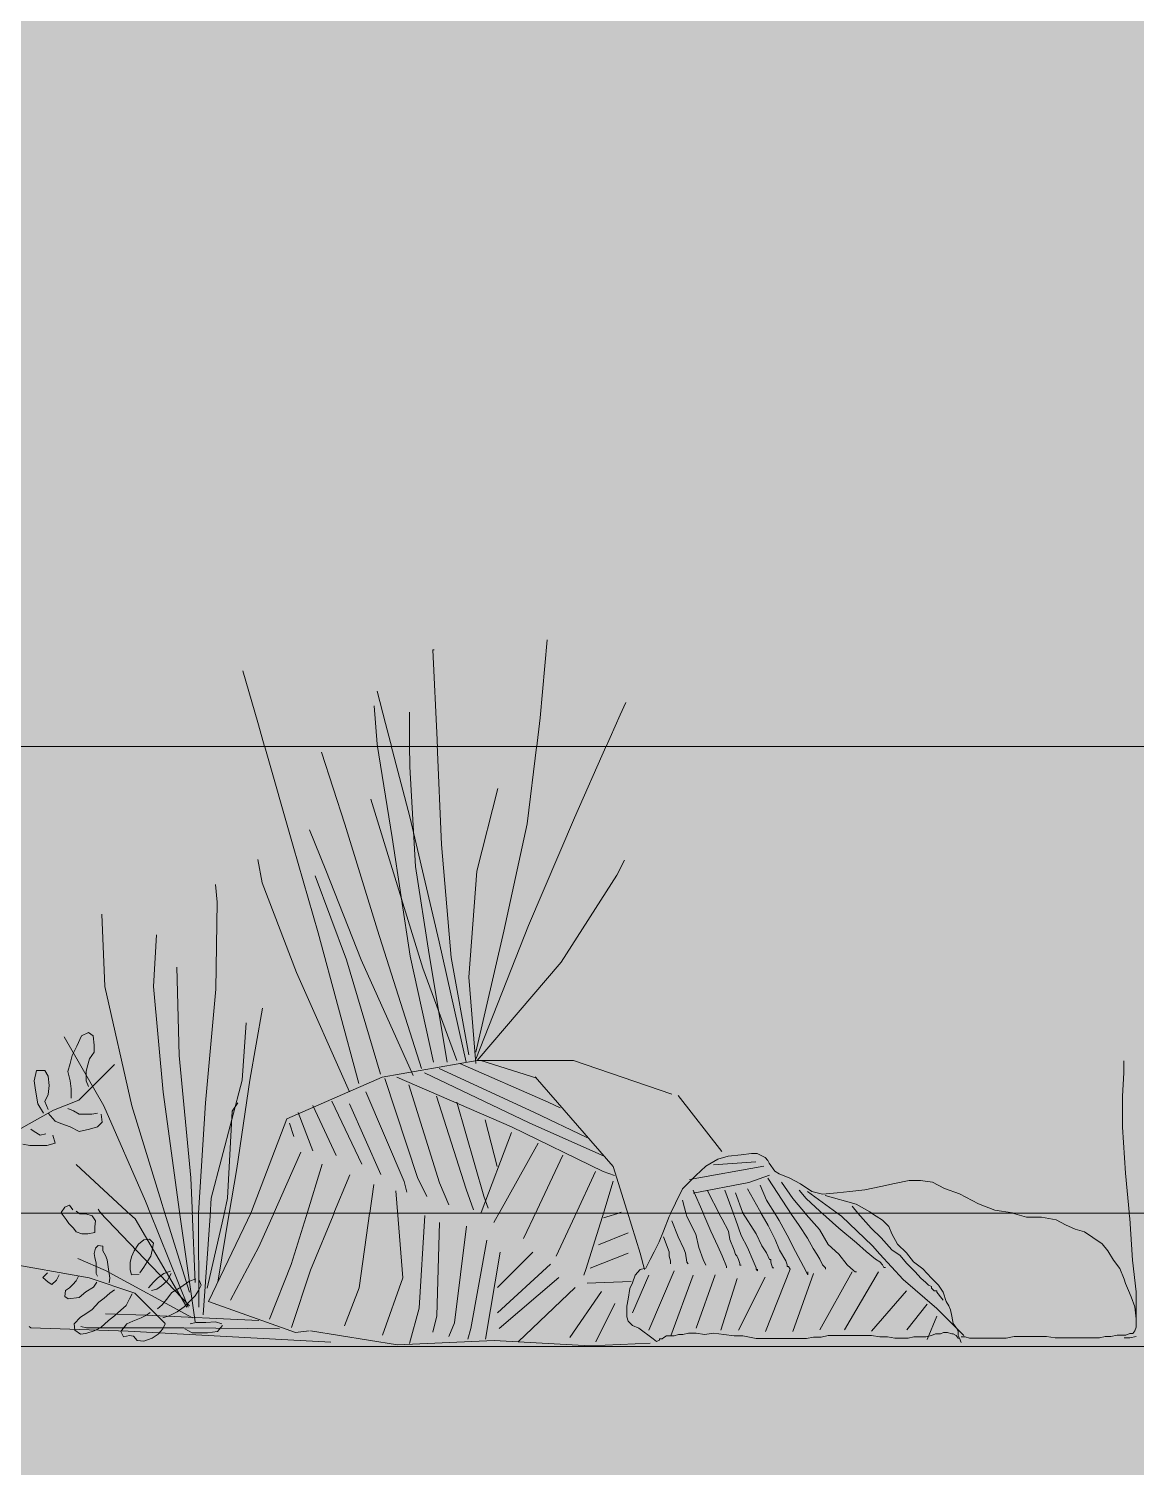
# Model space of a CAD drawing. Header units: centimetres. Extents: x -4381 to 5639, y -3920 to 4826.
# Drawn here: x 119.4 to 121.061, y 10.437 to 12.594 of the extents above; entities that cross this region are included whole.
import ezdxf
from ezdxf.xclip import XClip

# ---------------------------------------------------------------- set-up
doc = ezdxf.new("R2010")
doc.units = ezdxf.units.CM
doc.header["$MEASUREMENT"] = 0
doc.header["$XCLIPFRAME"] = 0
doc.set_wipeout_variables(frame=1)
doc.linetypes.add('Wipeout_Contour', pattern=[100, 0, -100])
for name, color, linetype, lineweight, true_color in [('00-TREES_Pen_No__181', 7, 'Continuous', 5, 0xddeaa8), ('0_Pen_No__184', 7, 'Continuous', 5, 0xc5d295), ('Structural - Bearing_Pen_No__102', 7, 'Continuous', 5, 0xcccccc), ('Structural - Bearing_Pen_No__112', 7, 'Continuous', 5, 0xd5aaaa)]:
    doc.layers.add(name, color=color, linetype=linetype, lineweight=lineweight, true_color=true_color)
for name, color, linetype, lineweight in [('0_Pen_No__1', 7, 'Continuous', 5), ('0_Pen_No__7', 7, 'Continuous', 5), ('Dalles_Pen_No__1', 7, 'Continuous', 5), ('Structural - Bearing_Pen_No__1', 7, 'Continuous', 5)]:
    doc.layers.add(name, color=color, linetype=linetype, lineweight=lineweight)
for name, color, linetype in [('Dalles', 7, 'Continuous'), ('Drawing & Figure', 7, 'Continuous'), ('Structural - Bearing', 7, 'Continuous')]:
    doc.layers.add(name, color=color, linetype=linetype)

# ---------------------------------------------------------------- blocks, each defined once
blk = doc.blocks.new('Drawing_11_11', base_point=(474.0779, 10.6179))
at = {"color": 254, "linetype": 'Wipeout_Contour', "lineweight": 0, "ltscale": 485.312076}
blk.add_wipeout([(117.6905, 11.5179), (123.6405, 11.5179), (123.6405, 13.7179), (117.6905, 13.7179)], dxfattribs=at).dxf.layer = 'Structural - Bearing'
at = {"color": 254, "linetype": 'Wipeout_Contour', "lineweight": 0, "ltscale": 493.826458}
blk.add_wipeout([(117.9905, 10.6179), (127.9905, 10.6179), (127.9905, 10.8179), (117.9905, 10.8179)], dxfattribs=at).dxf.layer = 'Structural - Bearing'
at = {"layer": 'Dalles', "linetype": 'Continuous', "lineweight": 0, "ltscale": 10, "true_color": 0x000000}
blk.add_hatch(color=18, dxfattribs=at).paths.add_polyline_path([(128.2905, 10.6179), (117.6905, 10.6179), (117.6905, 10.3179), (128.2905, 10.3179)])
at = {"layer": 'Structural - Bearing_Pen_No__102', "linetype": 'Continuous', "ltscale": 10}
blk.add_hatch(color=256, dxfattribs=at).paths.add_polyline_path([(117.9905, 10.6179), (127.9905, 10.6179), (127.9905, 10.8179), (117.9905, 10.8179)])
at = {"layer": 'Structural - Bearing_Pen_No__112', "linetype": 'Continuous', "ltscale": 10}
blk.add_hatch(color=256, dxfattribs=at).paths.add_polyline_path([(117.6905, 11.5179), (123.6405, 11.5179), (123.6405, 13.7179), (117.6905, 13.7179)])
at = {"layer": '0_Pen_No__1', "linetype": 'Continuous', "ltscale": 10}
for p, q in [((119.4997, 10.8066), (119.4987, 10.7974)), ((119.4669, 10.7953), (119.4598, 10.8025)), ((119.471, 10.7902), (119.4669, 10.7953)), ((119.4792, 10.7871), (119.471, 10.7902)), ((119.4884, 10.7871), (119.4792, 10.7871)), ((119.4987, 10.7892), (119.4884, 10.7871)), ((119.4987, 10.7974), (119.4987, 10.7892)), ((119.4997, 10.7656), (119.4976, 10.7574)), ((119.5038, 10.7697), (119.4997, 10.7656)), ((119.5109, 10.7687), (119.5038, 10.7697)), ((119.5109, 10.7615), (119.5109, 10.7687)), ((119.5642, 10.7717), (119.558, 10.7615)), ((119.5724, 10.7779), (119.5642, 10.7717)), ((119.5806, 10.7789), (119.5724, 10.7779)), ((119.5867, 10.7728), (119.5806, 10.7789)), ((119.5826, 10.7533), (119.5846, 10.7625)), ((119.5846, 10.7625), (119.5867, 10.7728)), ((119.4902, 10.7211), (119.3609, 10.7439)), ((119.4976, 10.7574), (119.4987, 10.7513)), ((119.4987, 10.7513), (119.5007, 10.7431)), ((119.5007, 10.7431), (119.5007, 10.7349)), ((119.515, 10.7543), (119.5109, 10.7615)), ((119.5171, 10.7482), (119.515, 10.7543)), ((119.5181, 10.741), (119.5171, 10.7482)), ((119.5191, 10.7338), (119.5181, 10.741)), ((119.5539, 10.7523), (119.5519, 10.7441)), ((119.5519, 10.7441), (119.5519, 10.7328)), ((119.558, 10.7615), (119.5539, 10.7523)), ((119.5724, 10.7369), (119.5775, 10.7451)), ((119.5775, 10.7451), (119.5826, 10.7533)), ((119.4209, 10.7215), (119.428, 10.7287)), ((119.429, 10.7144), (119.4209, 10.7215)), ((119.4454, 10.7256), (119.4413, 10.7174)), ((119.471, 10.7164), (119.4741, 10.7236)), ((119.5586, 10.6983), (119.4902, 10.7211)), ((119.5007, 10.7349), (119.5007, 10.7277)), ((119.5007, 10.7277), (119.5028, 10.7236)), ((119.5212, 10.7205), (119.5191, 10.7338)), ((119.5202, 10.7134), (119.5212, 10.7205)), ((119.5519, 10.7328), (119.5539, 10.7256)), ((119.5539, 10.7256), (119.5652, 10.7267)), ((119.5662, 10.7287), (119.5724, 10.7369)), ((119.5928, 10.7205), (119.5867, 10.7144)), ((119.6021, 10.7277), (119.5928, 10.7205)), ((119.6123, 10.7308), (119.6021, 10.7277)), ((119.6133, 10.7277), (119.6072, 10.7164)), ((119.6502, 10.7195), (119.6399, 10.7154)), ((119.4342, 10.7113), (119.429, 10.7144)), ((119.4413, 10.7174), (119.4342, 10.7113)), ((119.4536, 10.6929), (119.4546, 10.7021)), ((119.4546, 10.7021), (119.4608, 10.7062)), ((119.4608, 10.7062), (119.4659, 10.7113)), ((119.4659, 10.7113), (119.471, 10.7164)), ((119.4854, 10.7), (119.4751, 10.6918)), ((119.4966, 10.7072), (119.4854, 10.7)), ((119.5017, 10.7144), (119.4966, 10.7072)), ((119.513, 10.6908), (119.5212, 10.698)), ((119.5212, 10.698), (119.5283, 10.7031)), ((119.5738, 10.683), (119.5586, 10.6983)), ((119.5867, 10.7144), (119.5795, 10.7062)), ((119.5918, 10.7041), (119.5836, 10.7021)), ((119.599, 10.7093), (119.5918, 10.7041)), ((119.6072, 10.7164), (119.599, 10.7093)), ((119.6143, 10.699), (119.6061, 10.6888)), ((119.6276, 10.7072), (119.6143, 10.699)), ((119.6399, 10.7154), (119.6276, 10.7072)), ((119.6543, 10.7021), (119.6491, 10.6939)), ((119.6584, 10.7103), (119.6543, 10.7021)), ((119.6553, 10.7174), (119.6584, 10.7103)), ((119.4587, 10.6898), (119.4536, 10.6929)), ((119.4751, 10.6918), (119.4587, 10.6898)), ((119.4946, 10.6734), (119.5048, 10.6847)), ((119.5048, 10.6847), (119.513, 10.6908)), ((119.5457, 10.6795), (119.5376, 10.6724)), ((119.5509, 10.6898), (119.5457, 10.6795)), ((119.555, 10.697), (119.5509, 10.6898)), ((119.6042, 10.6526), (119.5738, 10.683)), ((119.6, 10.6806), (119.5928, 10.6744)), ((119.6061, 10.6888), (119.6, 10.6806)), ((119.6328, 10.6775), (119.6225, 10.6703)), ((119.641, 10.6857), (119.6328, 10.6775)), ((119.6491, 10.6939), (119.641, 10.6857)), ((119.4679, 10.6519), (119.4772, 10.6621)), ((119.4772, 10.6621), (119.4854, 10.6672)), ((119.4854, 10.6672), (119.4946, 10.6734)), ((119.5191, 10.657), (119.5079, 10.6468)), ((119.5283, 10.6642), (119.5191, 10.657)), ((119.5376, 10.6724), (119.5283, 10.6642)), ((119.5468, 10.6519), (119.556, 10.656)), ((119.556, 10.656), (119.5683, 10.6611)), ((119.5683, 10.6611), (119.5765, 10.6652)), ((119.5765, 10.6652), (119.5816, 10.6693)), ((119.6102, 10.6642), (119.601, 10.6611)), ((119.6225, 10.6703), (119.6102, 10.6642)), ((119.6799, 10.655), (119.6655, 10.6539)), ((119.6891, 10.6519), (119.6799, 10.655)), ((119.469, 10.6427), (119.4679, 10.6519)), ((119.4772, 10.6365), (119.469, 10.6427)), ((119.4854, 10.6375), (119.4772, 10.6365)), ((119.4976, 10.6416), (119.4854, 10.6375)), ((119.5079, 10.6468), (119.4976, 10.6416)), ((119.5376, 10.6406), (119.5468, 10.6519)), ((119.5417, 10.6324), (119.5376, 10.6406)), ((119.5509, 10.6345), (119.5417, 10.6324)), ((119.557, 10.6334), (119.5509, 10.6345)), ((119.5621, 10.6273), (119.557, 10.6334)), ((119.5939, 10.6365), (119.5846, 10.6304)), ((119.601, 10.6447), (119.5939, 10.6365)), ((119.6041, 10.6519), (119.601, 10.6447)), ((119.645, 10.6386), (119.6338, 10.6447)), ((119.6502, 10.6539), (119.642, 10.6519)), ((119.6676, 10.6386), (119.645, 10.6386)), ((119.6655, 10.6539), (119.6502, 10.6539)), ((119.6829, 10.6406), (119.6676, 10.6386)), ((119.6901, 10.6498), (119.6829, 10.6406)), ((119.5724, 10.6263), (119.5621, 10.6273)), ((119.5846, 10.6304), (119.5724, 10.6263))]:
    blk.add_line(p, q, dxfattribs=at)
at = {"layer": '0_Pen_No__7', "linetype": 'Continuous', "ltscale": 10}
for p, q in [((120.167, 11.5609), (120.1774, 11.6775)), ((120.0057, 11.6624), (120.0078, 11.6624)), ((119.7431, 11.5538), (119.7207, 11.6311)), ((119.9349, 11.552), (119.9221, 11.6007)), ((120.2868, 11.5654), (120.2952, 11.5835)), ((120.3645, 10.8067), (120.3741, 10.7824)), ((120.5256, 10.807), (120.5373, 10.7848)), ((120.0159, 10.8039), (120.0119, 10.664)), ((120.0562, 10.7987), (120.0384, 10.6535)), ((120.2989, 10.7886), (120.2544, 10.7705)), ((120.3519, 10.7908), (120.3455, 10.7749)), ((120.4006, 10.7867), (120.4049, 10.7665)), ((120.4229, 10.791), (120.4335, 10.7687)), ((120.4494, 10.791), (120.4515, 10.7783)), ((120.4684, 10.7847), (120.478, 10.7667)), ((120.4907, 10.7868), (120.4992, 10.7688)), ((120.5087, 10.7996), (120.5193, 10.7784)), ((120.5373, 10.7848), (120.5501, 10.7605)), ((120.5553, 10.7997), (120.5681, 10.7806)), ((120.5861, 10.7934), (120.5988, 10.7712)), ((120.6147, 10.7956), (120.6412, 10.7734)), ((120.6634, 10.7957), (120.6783, 10.7808)), ((120.6899, 10.7978), (120.6942, 10.7872)), ((120.6942, 10.7872), (120.7027, 10.7714)), ((120.9697, 10.7941), (120.9549, 10.8005)), ((120.9835, 10.7899), (120.9697, 10.7941)), ((120.9962, 10.7815), (120.9835, 10.7899)), ((119.7446, 10.7674), (119.7024, 10.6878)), ((120.0869, 10.7776), (120.0628, 10.6451)), ((120.3455, 10.7749), (120.3381, 10.7601)), ((120.3519, 10.7823), (120.3604, 10.7601)), ((120.3741, 10.7824), (120.3826, 10.7644)), ((120.3826, 10.7644), (120.3848, 10.758)), ((120.4049, 10.7665), (120.4113, 10.7485)), ((120.4335, 10.7687), (120.4399, 10.7539)), ((120.4515, 10.7783), (120.4579, 10.7624)), ((120.4579, 10.7624), (120.46, 10.7561)), ((120.478, 10.7667), (120.4865, 10.7466)), ((120.4992, 10.7688), (120.5066, 10.7583)), ((120.5193, 10.7784), (120.5257, 10.7625)), ((120.5257, 10.7625), (120.5353, 10.7467)), ((120.5681, 10.7806), (120.5766, 10.7648)), ((120.5766, 10.7648), (120.5819, 10.7563)), ((120.5988, 10.7712), (120.6148, 10.7564)), ((120.6412, 10.7734), (120.6561, 10.7607)), ((120.6656, 10.7692), (120.6762, 10.7565)), ((120.6783, 10.7808), (120.6942, 10.7629)), ((120.6942, 10.7629), (120.707, 10.7544)), ((120.7027, 10.7714), (120.7165, 10.7587)), ((121.01, 10.772), (120.9962, 10.7815)), ((121.0185, 10.7614), (121.01, 10.772)), ((119.5147, 10.732), (119.4734, 10.7499)), ((119.7934, 10.741), (119.7607, 10.6593)), ((120.1071, 10.7596), (120.0851, 10.6292)), ((120.1559, 10.7597), (120.103, 10.7066)), ((120.1824, 10.7417), (120.103, 10.6685)), ((120.2989, 10.7579), (120.2417, 10.7355)), ((120.3169, 10.7579), (120.3234, 10.7335)), ((120.3318, 10.7484), (120.3255, 10.7357)), ((120.3381, 10.7601), (120.3318, 10.7484)), ((120.3604, 10.7601), (120.3604, 10.7537)), ((120.3604, 10.7537), (120.3625, 10.7463)), ((120.3625, 10.7463), (120.3625, 10.7421)), ((120.3848, 10.758), (120.3869, 10.7443)), ((120.3869, 10.7443), (120.389, 10.7421)), ((120.4113, 10.7485), (120.4155, 10.7401)), ((120.4399, 10.7539), (120.4463, 10.738)), ((120.46, 10.7561), (120.4621, 10.7539)), ((120.4621, 10.7539), (120.4643, 10.7486)), ((120.4643, 10.7486), (120.4664, 10.7423)), ((120.4664, 10.7423), (120.4664, 10.7402)), ((120.4865, 10.7466), (120.4908, 10.736)), ((120.5066, 10.7583), (120.5109, 10.7487)), ((120.5109, 10.7487), (120.513, 10.7487)), ((120.513, 10.7487), (120.513, 10.7445)), ((120.513, 10.7445), (120.5152, 10.736)), ((120.5353, 10.7467), (120.5374, 10.7403)), ((120.5501, 10.7605), (120.5618, 10.7382)), ((120.5819, 10.7563), (120.5862, 10.7489)), ((120.5862, 10.7489), (120.5904, 10.7404)), ((120.6148, 10.7564), (120.6275, 10.7405)), ((120.6561, 10.7607), (120.6699, 10.749)), ((120.6699, 10.749), (120.6762, 10.7448)), ((120.6762, 10.7565), (120.7113, 10.7184)), ((120.6762, 10.7448), (120.6805, 10.7406)), ((120.6805, 10.7406), (120.6826, 10.7363)), ((120.707, 10.7544), (120.7165, 10.7428)), ((120.7165, 10.7587), (120.7271, 10.7449)), ((120.7165, 10.7428), (120.7293, 10.7301)), ((120.7271, 10.7449), (120.7409, 10.7343)), ((121.027, 10.7476), (121.0185, 10.7614)), ((121.0366, 10.7349), (121.027, 10.7476)), ((121.061, 10.7), (121.0556, 10.7477)), ((119.6452, 10.6612), (119.5147, 10.732)), ((119.8221, 10.7326), (119.7936, 10.6467)), ((119.9609, 10.7212), (119.9304, 10.6353)), ((120.1951, 10.7216), (120.1052, 10.6451)), ((120.2354, 10.7334), (120.2322, 10.7249)), ((120.3096, 10.725), (120.3054, 10.7134)), ((120.3297, 10.7251), (120.3055, 10.6688)), ((120.317, 10.7335), (120.3096, 10.725)), ((120.3255, 10.7357), (120.317, 10.7335)), ((120.3679, 10.7315), (120.3299, 10.6424)), ((120.3965, 10.7252), (120.3628, 10.634)), ((120.4293, 10.7253), (120.4009, 10.6457)), ((120.4622, 10.72), (120.438, 10.6426)), ((120.4463, 10.738), (120.4463, 10.7359)), ((120.5046, 10.7222), (120.4645, 10.6427)), ((120.4685, 10.7402), (120.4664, 10.7402)), ((120.4664, 10.7402), (120.4685, 10.7402)), ((120.4908, 10.736), (120.4908, 10.7339)), ((120.4908, 10.7339), (120.4929, 10.7317)), ((120.4929, 10.7317), (120.4929, 10.7339)), ((120.5417, 10.734), (120.5048, 10.6406)), ((120.5152, 10.736), (120.5173, 10.736)), ((120.5374, 10.7403), (120.5374, 10.7382)), ((120.5374, 10.7382), (120.5395, 10.7382)), ((120.5395, 10.7382), (120.5417, 10.734)), ((120.5767, 10.7277), (120.5461, 10.6407)), ((120.5618, 10.7382), (120.5682, 10.7255)), ((120.5682, 10.7255), (120.5682, 10.7298)), ((120.6349, 10.7299), (120.5864, 10.6429)), ((120.5904, 10.7404), (120.5947, 10.7362)), ((120.5947, 10.7362), (120.5947, 10.7341)), ((120.6742, 10.73), (120.6235, 10.643)), ((120.6275, 10.7405), (120.6371, 10.732)), ((120.6371, 10.732), (120.6392, 10.7299)), ((120.6392, 10.7299), (120.6413, 10.7299)), ((120.6826, 10.7363), (120.6847, 10.7363)), ((120.7293, 10.7301), (120.7378, 10.7206)), ((120.7378, 10.7206), (120.7452, 10.7142)), ((120.7409, 10.7343), (120.7537, 10.7206)), ((120.7537, 10.7206), (120.7643, 10.71)), ((121.043, 10.719), (121.0366, 10.7349)), ((121.0451, 10.7127), (121.043, 10.719)), ((119.8952, 10.7062), (119.8731, 10.6489)), ((120.2195, 10.7068), (120.1339, 10.6251)), ((120.2588, 10.7005), (120.2112, 10.6316)), ((120.3032, 10.7155), (120.2375, 10.7132)), ((120.3012, 10.7049), (120.2991, 10.689)), ((120.3054, 10.7134), (120.3012, 10.7049)), ((120.7166, 10.7014), (120.6637, 10.6409)), ((120.7113, 10.7184), (120.7622, 10.675)), ((120.7452, 10.7142), (120.7494, 10.71)), ((120.7494, 10.71), (120.7537, 10.7079)), ((120.7537, 10.7079), (120.7537, 10.7057)), ((120.7537, 10.7057), (120.7579, 10.7015)), ((120.7579, 10.7015), (120.7622, 10.7015)), ((120.7622, 10.7015), (120.7622, 10.6994)), ((120.7622, 10.6994), (120.7696, 10.6899)), ((120.7643, 10.71), (120.7717, 10.6994)), ((120.7717, 10.6994), (120.776, 10.6857)), ((121.0494, 10.7021), (121.0451, 10.7127)), ((121.0536, 10.6926), (121.0494, 10.7021)), ((121.0611, 10.6512), (121.061, 10.7)), ((119.6695, 10.6856), (119.8, 10.6393)), ((120.2789, 10.6826), (120.2504, 10.6253)), ((120.2991, 10.689), (120.297, 10.6784)), ((120.297, 10.6784), (120.297, 10.6625)), ((120.7474, 10.6814), (120.7167, 10.6431)), ((120.7696, 10.6899), (120.7717, 10.6878)), ((120.776, 10.6857), (120.7802, 10.6793)), ((120.7802, 10.6793), (120.7824, 10.673)), ((121.059, 10.6777), (121.0536, 10.6926)), ((121.0611, 10.6597), (121.059, 10.6777)), ((119.5753, 10.6653), (119.5149, 10.6673)), ((119.7448, 10.6572), (119.5753, 10.6653)), ((119.9854, 10.6756), (119.9707, 10.6226)), ((120.0119, 10.664), (120.0056, 10.6396)), ((120.297, 10.6625), (120.2991, 10.6561)), ((120.2991, 10.6561), (120.3055, 10.6498)), ((120.7622, 10.6634), (120.7475, 10.6284)), ((120.7622, 10.675), (120.8026, 10.6348)), ((120.7824, 10.673), (120.7845, 10.6634)), ((120.7845, 10.6634), (120.7866, 10.6528)), ((121.0611, 10.647), (121.0611, 10.6597)), ((119.4026, 10.6459), (119.4004, 10.648)), ((119.5488, 10.6409), (119.4026, 10.6459)), ((119.4863, 10.6461), (119.4778, 10.6482)), ((119.6325, 10.6463), (119.4863, 10.6461)), ((119.853, 10.6245), (119.5488, 10.6409)), ((119.7756, 10.6445), (119.6325, 10.6463)), ((119.8, 10.6393), (119.8201, 10.6414)), ((119.8222, 10.6414), (119.9526, 10.6205)), ((120.0384, 10.6535), (120.03, 10.6333)), ((120.0628, 10.6451), (120.0586, 10.6292)), ((120.3055, 10.6498), (120.315, 10.6455)), ((120.315, 10.6455), (120.3363, 10.6297)), ((120.3522, 10.6318), (120.3564, 10.634)), ((120.3564, 10.634), (120.3681, 10.634)), ((120.3681, 10.634), (120.3744, 10.6361)), ((120.3744, 10.6361), (120.3808, 10.6361)), ((120.3808, 10.6361), (120.3892, 10.6383)), ((120.3892, 10.6383), (120.4009, 10.6383)), ((120.4009, 10.6383), (120.4136, 10.6362)), ((120.4136, 10.6362), (120.4274, 10.6383)), ((120.4274, 10.6383), (120.4422, 10.6363)), ((120.4422, 10.6363), (120.4581, 10.6342)), ((120.4581, 10.6342), (120.4709, 10.6342)), ((120.4709, 10.6342), (120.491, 10.63)), ((120.5885, 10.6323), (120.5991, 10.6344)), ((120.5991, 10.6344), (120.6637, 10.6346)), ((120.6637, 10.6346), (120.6765, 10.6325)), ((120.7453, 10.6326), (120.7538, 10.6347)), ((120.7538, 10.6347), (120.7602, 10.6369)), ((120.7602, 10.6369), (120.7676, 10.6369)), ((120.7676, 10.6369), (120.7718, 10.639)), ((120.7718, 10.639), (120.7782, 10.639)), ((120.7782, 10.639), (120.7846, 10.6369)), ((120.7846, 10.6369), (120.7867, 10.6369)), ((120.7866, 10.6528), (120.7909, 10.6465)), ((120.7867, 10.6369), (120.7909, 10.6348)), ((120.7909, 10.6465), (120.7941, 10.6412)), ((120.7909, 10.6348), (120.7941, 10.6306)), ((120.7941, 10.6412), (120.7941, 10.6348)), ((120.7941, 10.6348), (120.7962, 10.6306)), ((120.7983, 10.6327), (120.8047, 10.6327)), ((120.8047, 10.6327), (120.8111, 10.6306)), ((120.8662, 10.6307), (120.8778, 10.6329)), ((120.8778, 10.6329), (120.9266, 10.633)), ((120.9266, 10.633), (120.9393, 10.6309)), ((121.0061, 10.631), (121.0145, 10.6331)), ((121.0145, 10.6331), (121.023, 10.6331)), ((121.023, 10.6331), (121.0325, 10.6353)), ((121.0325, 10.6353), (121.0453, 10.6353)), ((121.0453, 10.6353), (121.0516, 10.6374)), ((121.0516, 10.6374), (121.0559, 10.6374)), ((121.0612, 10.6332), (121.0516, 10.6311)), ((121.0559, 10.6374), (121.059, 10.6417)), ((121.059, 10.6417), (121.0611, 10.647)), ((119.9526, 10.6205), (120.0978, 10.6271)), ((120.0978, 10.6271), (120.242, 10.6189)), ((120.242, 10.6189), (120.332, 10.6233)), ((120.3363, 10.6297), (120.3416, 10.6255)), ((120.3416, 10.6255), (120.3458, 10.6276)), ((120.3458, 10.6297), (120.35, 10.6297)), ((120.3458, 10.6276), (120.3458, 10.6297)), ((120.35, 10.6297), (120.3522, 10.6318)), ((120.491, 10.63), (120.5662, 10.6301)), ((120.5662, 10.6301), (120.5768, 10.6323)), ((120.5768, 10.6323), (120.5885, 10.6323)), ((120.6765, 10.6325), (120.6881, 10.6325)), ((120.6881, 10.6325), (120.6987, 10.6304)), ((120.6987, 10.6304), (120.7189, 10.6304)), ((120.7189, 10.6304), (120.7273, 10.6326)), ((120.7273, 10.6326), (120.7453, 10.6326)), ((120.7941, 10.6306), (120.7962, 10.6306)), ((120.7962, 10.6306), (120.7984, 10.6242)), ((120.8111, 10.6306), (120.8662, 10.6307)), ((120.9393, 10.6309), (121.0061, 10.631)), ((121.0516, 10.6311), (121.0432, 10.6311))]:
    blk.add_line(p, q, dxfattribs=at)
at = {"layer": 'Dalles_Pen_No__1', "linetype": 'Continuous', "ltscale": 10}
blk.add_line((127.9905, 10.6179), (117.9905, 10.6179), dxfattribs=at)
at = {"color": 254, "linetype": 'Wipeout_Contour', "lineweight": 0, "ltscale": 608.336316}
blk.add_wipeout([(117.6905, 10.8179), (118.939, 10.8179), (125.5905, 10.8179), (125.5905, 11.5179), (117.6905, 11.5179)], dxfattribs=at).dxf.layer = 'Structural - Bearing'
at = {"layer": '00-TREES_Pen_No__181', "linetype": 'Continuous', "lineweight": 0, "ltscale": 10, "true_color": 0xd3eba9}
h = blk.add_hatch(color=61, dxfattribs=at)
h.paths.add_polyline_path([(119.684, 10.6371), (119.6799, 10.655), (119.6671, 10.6838), (119.643, 10.7337), (119.6103, 10.7664), (119.5156, 10.8103), (119.4541, 10.8278), (119.4456, 10.8176), (119.4029, 10.8085), (119.3305, 10.8124), (119.3697, 10.8354), (119.3814, 10.8529), (119.3528, 10.8661), (119.282, 10.8661), (119.1946, 10.8181), (119.2179, 10.8482), (119.2729, 10.8792), (119.3528, 10.9075), (119.4571, 10.9214), (119.5067, 10.951), (119.5354, 11.004), (119.5354, 11.0634), (119.5013, 11.0976), (119.4719, 11.0682), (119.4072, 11.0427), (119.3593, 11.0166), (119.2859, 10.9868), (119.2782, 10.997), (119.3113, 11.0302), (119.3005, 11.0522), (119.3061, 11.0866), (119.3061, 11.1291), (119.294, 11.1342), (119.2342, 11.1167), (119.2121, 11.076), (119.1836, 11.0475), (119.167, 10.976), (119.1324, 10.9713), (119.1324, 11.0078), (119.1447, 11.0307), (119.1398, 11.0512), (119.1259, 11.0434), (119.0767, 11.0324), (119.0767, 11.0513), (119.1189, 11.0703), (119.1456, 11.0969), (119.1438, 11.1218), (119.1568, 11.1649), (119.1232, 11.1856), (119.118, 11.2097), (119.1146, 11.2329), (119.1034, 11.2519), (119.08, 11.2151), (119.0569, 11.2035), (119.0414, 11.2286), (118.998, 11.2512), (118.9399, 11.2682), (118.898, 11.2576), (118.8745, 11.1959), (118.8745, 11.1535), (118.9153, 11.123), (118.9493, 11.1055), (119.0318, 11.0968), (119.0001, 11.078), (118.9643, 11.0717), (118.9591, 11.0579), (118.9904, 11.0437), (119.029, 11.0296), (119.05, 11.01), (119.0397, 10.9713), (118.9975, 10.9713), (119.0057, 10.9476), (119.0311, 10.9222), (119.0195, 10.8834), (119.0129, 10.8448), (118.964, 10.8938), (118.9459, 10.9175), (118.9321, 10.9368), (118.9261, 10.9609), (118.9246, 10.9767), (118.9208, 11.0025), (118.9029, 11.0238), (118.8564, 11.0358), (118.8223, 11.0294), (118.8312, 11.0658), (118.8077, 11.1008), (118.7677, 11.1408), (118.7049, 11.1598), (118.6688, 11.1758), (118.5835, 11.2201), (118.5586, 11.1758), (118.5499, 11.1287), (118.6128, 11.1116), (118.5904, 11.0732), (118.5982, 11.0255), (118.6518, 10.9515), (118.6829, 10.9456), (118.7508, 10.9623), (118.7801, 10.9683), (118.7674, 10.9265), (118.7617, 10.9151), (118.7982, 10.9151), (118.8188, 10.9132), (118.8352, 10.8926), (118.8455, 10.8788), (118.8321, 10.8801), (118.846, 10.8732), (118.8108, 10.8732), (118.7264, 10.8732), (118.6378, 10.8473), (118.6231, 10.788), (118.6128, 10.7217), (118.6593, 10.7018), (118.7001, 10.6967), (118.7284, 10.6967), (118.7702, 10.7091), (118.9063, 10.6965), (118.8748, 10.6742), (118.8152, 10.6534), (118.8152, 10.6142), (118.9778, 10.6142), (118.9914, 10.6049), (119.0536, 10.6023), (119.1715, 10.6142), (119.2342, 10.6142), (119.2454, 10.6142), (119.2833, 10.6548), (119.2823, 10.6586), (119.3118, 10.6939), (119.3464, 10.6709), (119.3995, 10.7091), (119.4435, 10.6871), (119.4674, 10.631), (119.5563, 10.6211), (119.6353, 10.6269)])
h.paths.add_polyline_path([(119.2662, 10.6655), (119.2562, 10.6333), (119.2196, 10.6454), (119.1923, 10.6727), (119.1923, 10.7221), (119.2052, 10.7315), (119.2124, 10.7257), (119.2275, 10.6913)], flags=0)
h.paths.add_polyline_path([(119.0035, 10.7896), (118.9794, 10.7486), (118.9629, 10.7246), (118.9292, 10.7246), (118.9381, 10.7533), (118.9556, 10.7624)], flags=0)
at = {"layer": '0_Pen_No__184', "linetype": 'Continuous', "ltscale": 10}
blk.add_hatch(color=256, dxfattribs=at).paths.add_polyline_path([(121.0611, 10.647), (121.0185, 10.7614), (120.9549, 10.8005), (120.8053, 10.8246), (120.7375, 10.8668), (120.6444, 10.852), (120.5573, 10.8622), (120.4597, 10.9336), (120.393, 10.9865), (120.2584, 11.0475), (120.1282, 11.0668), (120.0271, 11.0445), (119.8258, 10.9795), (119.7601, 10.8893), (119.6833, 10.7143), (119.6611, 10.6655), (119.7006, 10.6177), (120.045, 10.6177), (120.3815, 10.6177), (120.5991, 10.6177), (120.8669, 10.6166), (121.0776, 10.6177)])
at = {"layer": 'Structural - Bearing_Pen_No__102', "linetype": 'Continuous', "ltscale": 10}
blk.add_hatch(color=256, dxfattribs=at).paths.add_polyline_path([(117.6905, 10.8179), (118.939, 10.8179), (125.5905, 10.8179), (125.5905, 11.5179), (117.6905, 11.5179)])
at = {"layer": '0_Pen_No__1', "linetype": 'Continuous', "ltscale": 10}
for p, q in [((119.4892, 11.089), (119.4788, 11.0838)), ((119.4961, 11.0838), (119.4892, 11.089)), ((119.4719, 11.0682), (119.465, 11.0544)), ((119.4788, 11.0838), (119.4719, 11.0682)), ((119.4978, 11.07), (119.4961, 11.0838)), ((119.4978, 11.0596), (119.4978, 11.07)), ((119.465, 11.0544), (119.4616, 11.0423)), ((119.4875, 11.0371), (119.4909, 11.0492)), ((119.4909, 11.0492), (119.4978, 11.0596)), ((119.4115, 11.0319), (119.408, 11.0164)), ((119.4236, 11.0319), (119.4115, 11.0319)), ((119.4288, 11.0233), (119.4236, 11.0319)), ((119.4305, 11.0095), (119.4288, 11.0233)), ((119.4616, 11.0423), (119.4581, 11.0302)), ((119.4581, 11.0302), (119.4616, 11.0164)), ((119.5282, 11.0407), (119.475, 10.9874)), ((119.4857, 11.0302), (119.4875, 11.0371)), ((119.4857, 11.0164), (119.4857, 11.0302)), ((119.408, 11.0164), (119.4098, 11.0026)), ((119.4098, 11.0026), (119.4132, 10.9818)), ((119.4288, 10.9957), (119.4305, 11.0095)), ((119.4616, 11.0164), (119.4633, 11.0043)), ((119.4633, 11.0043), (119.4633, 10.9905)), ((119.4892, 11.0078), (119.4857, 11.0164)), ((119.4132, 10.9818), (119.4218, 10.968)), ((119.4236, 10.9853), (119.4288, 10.9957)), ((119.4288, 10.9732), (119.4236, 10.9853)), ((119.475, 10.9874), (119.4369, 10.9722)), ((119.4369, 10.9722), (119.3685, 10.9342)), ((119.4391, 10.9559), (119.4288, 10.968)), ((119.4667, 10.9715), (119.4581, 10.9749)), ((119.4754, 10.9663), (119.4667, 10.9715)), ((119.484, 10.9663), (119.4754, 10.9663)), ((119.4944, 10.9663), (119.484, 10.9663)), ((119.503, 10.968), (119.4944, 10.9663)), ((119.5082, 10.9663), (119.5099, 10.9542)), ((119.408, 10.9404), (119.4029, 10.9438)), ((119.4167, 10.9352), (119.408, 10.9404)), ((119.4253, 10.9369), (119.4167, 10.9352)), ((119.4357, 10.9352), (119.4391, 10.9231)), ((119.4477, 10.9525), (119.4391, 10.9559)), ((119.4616, 10.9473), (119.4477, 10.9525)), ((119.4754, 10.9404), (119.4616, 10.9473)), ((119.4909, 10.9438), (119.4754, 10.9404)), ((119.503, 10.9473), (119.4909, 10.9438)), ((119.5099, 10.9542), (119.503, 10.9473)), ((119.4011, 10.9196), (119.3908, 10.9214)), ((119.4149, 10.9196), (119.4011, 10.9196)), ((119.427, 10.9196), (119.4149, 10.9196)), ((119.4391, 10.9231), (119.427, 10.9196)), ((119.4485, 10.8189), (119.4536, 10.8271)), ((119.4536, 10.8271), (119.4608, 10.8301)), ((119.4608, 10.8301), (119.4659, 10.823)), ((119.4557, 10.8086), (119.4485, 10.8189)), ((119.4598, 10.8025), (119.4557, 10.8086)), ((119.471, 10.8209), (119.4761, 10.8168)), ((119.4761, 10.8168), (119.4854, 10.8168)), ((119.4854, 10.8168), (119.4946, 10.8138)), ((119.4946, 10.8138), (119.4997, 10.8066))]:
    blk.add_line(p, q, dxfattribs=at)
at = {"layer": '0_Pen_No__7', "linetype": 'Continuous', "ltscale": 10}
for p, q in [((120.0123, 11.5278), (120.0057, 11.6624)), ((119.9223, 11.5213), (119.9179, 11.5785)), ((119.9711, 11.4874), (119.9709, 11.569)), ((120.1472, 11.4019), (120.167, 11.5609)), ((120.2182, 11.4106), (120.2868, 11.5654)), ((119.7965, 11.3684), (119.7431, 11.5538)), ((119.9712, 11.4122), (119.9349, 11.552)), ((119.9448, 11.3814), (119.9223, 11.5213)), ((120.019, 11.371), (120.0123, 11.5278)), ((119.8738, 11.4014), (119.8386, 11.5094)), ((119.9799, 11.338), (119.9711, 11.4874)), ((120.0721, 11.3308), (120.1036, 11.4548)), ((119.947, 11.3284), (119.9129, 11.4386)), ((120.0151, 11.2247), (119.9712, 11.4122)), ((120.1496, 11.2493), (120.2182, 11.4106)), ((119.8453, 11.3325), (119.8208, 11.3928)), ((119.9228, 11.2425), (119.8738, 11.4014)), ((120.1125, 11.2408), (120.1472, 11.4019)), ((119.8338, 11.2381), (119.7965, 11.3684)), ((119.9716, 11.2034), (119.9448, 11.3814)), ((120.0331, 11.2014), (120.019, 11.371)), ((119.7499, 11.3132), (119.7435, 11.3482)), ((120.2819, 11.3248), (120.2935, 11.3471)), ((119.8763, 11.1979), (119.8294, 11.324)), ((119.8985, 11.198), (119.8453, 11.3325)), ((119.9908, 11.1854), (119.947, 11.3284)), ((120.0003, 11.2056), (119.9799, 11.338)), ((120.0597, 11.1718), (120.0721, 11.3308)), ((120.1985, 11.1943), (120.2819, 11.3248)), ((119.6822, 11.2845), (119.68, 11.3109)), ((119.8011, 11.1787), (119.7499, 11.3132)), ((119.6803, 11.1541), (119.6822, 11.2845)), ((119.5139, 11.158), (119.5094, 11.2661)), ((119.8946, 11.0125), (119.8338, 11.2381)), ((119.9889, 11.0349), (119.9228, 11.2425)), ((120.0705, 11.0489), (120.1496, 11.2493)), ((120.0705, 11.0595), (120.1125, 11.2408)), ((119.587, 11.1581), (119.5911, 11.2355)), ((120.0557, 11.0446), (120.0151, 11.2247)), ((119.9275, 11.0263), (119.8763, 11.1979)), ((119.9762, 11.0243), (119.8985, 11.198)), ((120.0069, 11.0445), (119.9716, 11.2034)), ((120.0271, 11.0445), (120.0003, 11.2056)), ((120.0599, 11.0552), (120.0331, 11.2014)), ((120.0726, 11.0468), (120.1985, 11.1943)), ((119.6254, 11.0544), (119.6219, 11.1868)), ((119.8809, 10.9997), (119.8011, 11.1787)), ((120.0419, 11.0467), (119.9908, 11.1854)), ((119.5545, 10.979), (119.5139, 11.158)), ((119.6011, 10.9992), (119.587, 11.1581)), ((119.6647, 10.9834), (119.6803, 11.1541)), ((120.0705, 11.0425), (120.0597, 11.1718)), ((119.7314, 11.0175), (119.7503, 11.1256)), ((119.7198, 11.0175), (119.726, 11.1033)), ((119.5121, 10.9789), (119.4526, 11.0826)), ((119.6427, 10.871), (119.6254, 11.0544)), ((120.0726, 11.0468), (119.9296, 11.0221)), ((120.2168, 11.047), (120.0726, 11.0468)), ((120.0779, 11.0468), (120.1617, 11.0204)), ((120.3642, 10.9964), (120.2168, 11.047)), ((121.0424, 11.0285), (121.0423, 11.0465)), ((119.9296, 11.0221), (119.7867, 10.9593)), ((119.9519, 11.0221), (120.1237, 10.9472)), ((119.9932, 11.0286), (120.1502, 10.9536)), ((120.0154, 11.035), (120.1576, 10.9695)), ((120.0461, 11.0425), (120.1787, 10.9844)), ((120.1596, 11.0225), (120.2764, 10.8882)), ((121.0403, 10.9935), (121.0424, 11.0285)), ((119.6735, 10.8404), (119.7198, 11.0175)), ((119.7116, 10.885), (119.7314, 11.0175)), ((119.9053, 10.9998), (119.9628, 10.8653)), ((119.9338, 11.02), (119.9829, 10.8717)), ((119.9699, 11.0105), (120.0158, 10.8633)), ((119.5749, 10.8359), (119.5121, 10.9789)), ((119.5961, 10.8423), (119.5545, 10.979)), ((119.6258, 10.8201), (119.6011, 10.9992)), ((119.6545, 10.8181), (119.6647, 10.9834)), ((119.705, 10.9708), (119.7135, 10.9835)), ((119.8258, 10.9795), (119.8609, 10.9043)), ((119.8544, 10.9859), (119.8991, 10.8917)), ((119.8809, 10.9817), (119.9278, 10.8758)), ((120.0113, 10.9936), (120.056, 10.8538)), ((120.042, 10.9842), (120.0826, 10.8433)), ((120.1787, 10.9844), (120.1968, 10.976)), ((120.4396, 10.9107), (120.3737, 10.9943)), ((121.0404, 10.9469), (121.0403, 10.9935)), ((119.6979, 10.8404), (119.705, 10.9708)), ((119.7867, 10.9593), (119.7339, 10.8204)), ((119.8036, 10.9689), (119.826, 10.9117)), ((120.0845, 10.9577), (120.1026, 10.8878)), ((120.1576, 10.9695), (120.2371, 10.9315)), ((119.7909, 10.9529), (119.7973, 10.9328)), ((120.1237, 10.9387), (120.0784, 10.8189)), ((120.1237, 10.9472), (120.2616, 10.8807)), ((120.1502, 10.9536), (120.2637, 10.903)), ((121.0448, 10.878), (121.0404, 10.9469)), ((120.164, 10.9229), (120.0975, 10.8041)), ((119.8079, 10.9095), (119.7446, 10.7674)), ((119.8398, 10.8916), (119.7934, 10.741)), ((120.2011, 10.905), (120.142, 10.7798)), ((120.4332, 10.8991), (120.4153, 10.8884)), ((120.4905, 10.8949), (120.4269, 10.8906)), ((120.4491, 10.9033), (120.4332, 10.8991)), ((120.4682, 10.9055), (120.4491, 10.9033)), ((120.4841, 10.9077), (120.4682, 10.9055)), ((120.4926, 10.9077), (120.4841, 10.9077)), ((120.5043, 10.9013), (120.4926, 10.9077)), ((120.5085, 10.8971), (120.5043, 10.9013)), ((120.5106, 10.8929), (120.5085, 10.8971)), ((120.5191, 10.8812), (120.5106, 10.8929)), ((119.5591, 10.8094), (119.471, 10.8908)), ((119.6494, 10.7142), (119.6427, 10.871)), ((119.6833, 10.7143), (119.7116, 10.885)), ((119.8811, 10.8757), (119.8221, 10.7326)), ((119.9829, 10.8717), (119.9967, 10.8431)), ((120.2499, 10.8807), (120.1908, 10.7534)), ((120.2616, 10.8807), (120.2786, 10.8744)), ((120.2764, 10.8882), (120.3169, 10.7579)), ((120.4004, 10.8746), (120.3803, 10.8545)), ((120.5022, 10.8886), (120.3909, 10.8683)), ((120.4153, 10.8884), (120.4004, 10.8746)), ((120.5107, 10.8748), (120.4799, 10.8642)), ((120.5086, 10.8706), (120.5373, 10.8261)), ((120.5255, 10.877), (120.5191, 10.8812)), ((120.5414, 10.8707), (120.5255, 10.877)), ((120.5573, 10.8622), (120.5414, 10.8707)), ((121.0513, 10.8102), (121.0448, 10.878)), ((119.9172, 10.861), (119.8952, 10.7062)), ((119.9501, 10.8515), (119.9609, 10.7212)), ((119.9628, 10.8653), (119.967, 10.8494)), ((120.0158, 10.8633), (120.0296, 10.8305)), ((120.056, 10.8538), (120.0667, 10.8231)), ((120.2765, 10.8659), (120.2354, 10.7334)), ((120.3803, 10.8545), (120.3698, 10.8332)), ((120.3962, 10.8524), (120.4111, 10.8195)), ((120.4799, 10.8642), (120.3963, 10.8481)), ((120.4174, 10.8524), (120.4398, 10.809)), ((120.4439, 10.8525), (120.4599, 10.809)), ((120.4778, 10.8546), (120.5087, 10.7996)), ((120.4969, 10.86), (120.5065, 10.8377)), ((120.5287, 10.8643), (120.5457, 10.8399)), ((120.5552, 10.8527), (120.5658, 10.84)), ((120.5743, 10.8506), (120.5573, 10.8622)), ((120.5679, 10.8506), (120.6189, 10.8136)), ((120.5902, 10.8464), (120.5743, 10.8506)), ((120.6125, 10.8486), (120.5902, 10.8464)), ((120.6315, 10.8507), (120.6125, 10.8486)), ((120.6538, 10.8529), (120.6315, 10.8507)), ((120.6781, 10.8582), (120.6538, 10.8529)), ((120.6983, 10.8625), (120.6781, 10.8582)), ((120.7205, 10.8668), (120.6983, 10.8625)), ((120.7375, 10.8668), (120.7205, 10.8668)), ((120.7555, 10.8647), (120.7375, 10.8668)), ((120.7735, 10.8552), (120.7555, 10.8647)), ((120.7958, 10.8468), (120.7735, 10.8552)), ((119.6388, 10.6771), (119.5749, 10.8359)), ((119.6409, 10.6994), (119.5961, 10.8423)), ((119.6611, 10.6655), (119.6735, 10.8404)), ((119.6674, 10.7058), (119.6979, 10.8404)), ((120.0826, 10.8433), (120.089, 10.8253)), ((120.3698, 10.8332), (120.3603, 10.8131)), ((120.3804, 10.8375), (120.3868, 10.8131)), ((120.4598, 10.8483), (120.4705, 10.8197)), ((120.5065, 10.8377), (120.5256, 10.807)), ((120.5457, 10.8399), (120.5701, 10.8114)), ((120.5658, 10.84), (120.6147, 10.7956)), ((120.5944, 10.8443), (120.6411, 10.8316)), ((120.6347, 10.8285), (120.6432, 10.8179)), ((120.6411, 10.8316), (120.6613, 10.82)), ((120.8244, 10.832), (120.7958, 10.8468)), ((120.8488, 10.8225), (120.8244, 10.832)), ((119.5061, 10.8199), (119.5039, 10.8241)), ((119.6409, 10.6792), (119.5061, 10.8199)), ((119.6367, 10.6771), (119.5591, 10.8094)), ((119.6495, 10.6549), (119.6258, 10.8201)), ((119.6547, 10.6771), (119.6545, 10.8181)), ((119.7339, 10.8204), (119.6695, 10.6856)), ((119.9936, 10.8145), (119.9854, 10.6756)), ((120.2882, 10.8193), (120.2617, 10.8108)), ((120.3603, 10.8131), (120.3519, 10.7908)), ((120.3868, 10.8131), (120.4006, 10.7867)), ((120.4111, 10.8195), (120.4229, 10.791)), ((120.4398, 10.809), (120.4494, 10.791)), ((120.4599, 10.809), (120.4684, 10.7847)), ((120.4705, 10.8197), (120.4907, 10.7868)), ((120.5373, 10.8261), (120.5553, 10.7997)), ((120.5701, 10.8114), (120.5861, 10.7934)), ((120.6189, 10.8136), (120.6656, 10.7692)), ((120.6432, 10.8179), (120.6634, 10.7957)), ((120.6613, 10.82), (120.6804, 10.8073)), ((120.6804, 10.8073), (120.6899, 10.7978)), ((120.8753, 10.8183), (120.8488, 10.8225)), ((120.8966, 10.812), (120.8753, 10.8183)), ((120.9188, 10.8121), (120.8966, 10.812)), ((120.9411, 10.8079), (120.9188, 10.8121)), ((120.9549, 10.8005), (120.9411, 10.8079)), ((121.0556, 10.7477), (121.0513, 10.8102))]:
    blk.add_line(p, q, dxfattribs=at)
at = {"layer": 'Structural - Bearing_Pen_No__1', "linetype": 'Continuous', "ltscale": 10}
for p, q in [((125.5905, 11.5179), (117.6905, 11.5179)), ((125.5905, 11.5179), (117.7105, 11.5179)), ((117.9905, 10.8179), (127.9905, 10.8179))]:
    blk.add_line(p, q, dxfattribs=at)

msp = doc.modelspace()

# ---------------------------------------------------------------- block references
at = {"layer": 'Drawing & Figure', "color": 151, "linetype": 'Continuous', "lineweight": 5, "ltscale": 10, "true_color": 0x80c2ff}
ref = msp.add_blockref('Drawing_11_11', (474.07794, 10.61787), dxfattribs=at)
XClip(ref).set_block_clipping_path([(101.4426918859, 0.9963282177), (149.8554874385, 21.3288080632)])

doc.saveas('drawing.dxf')
